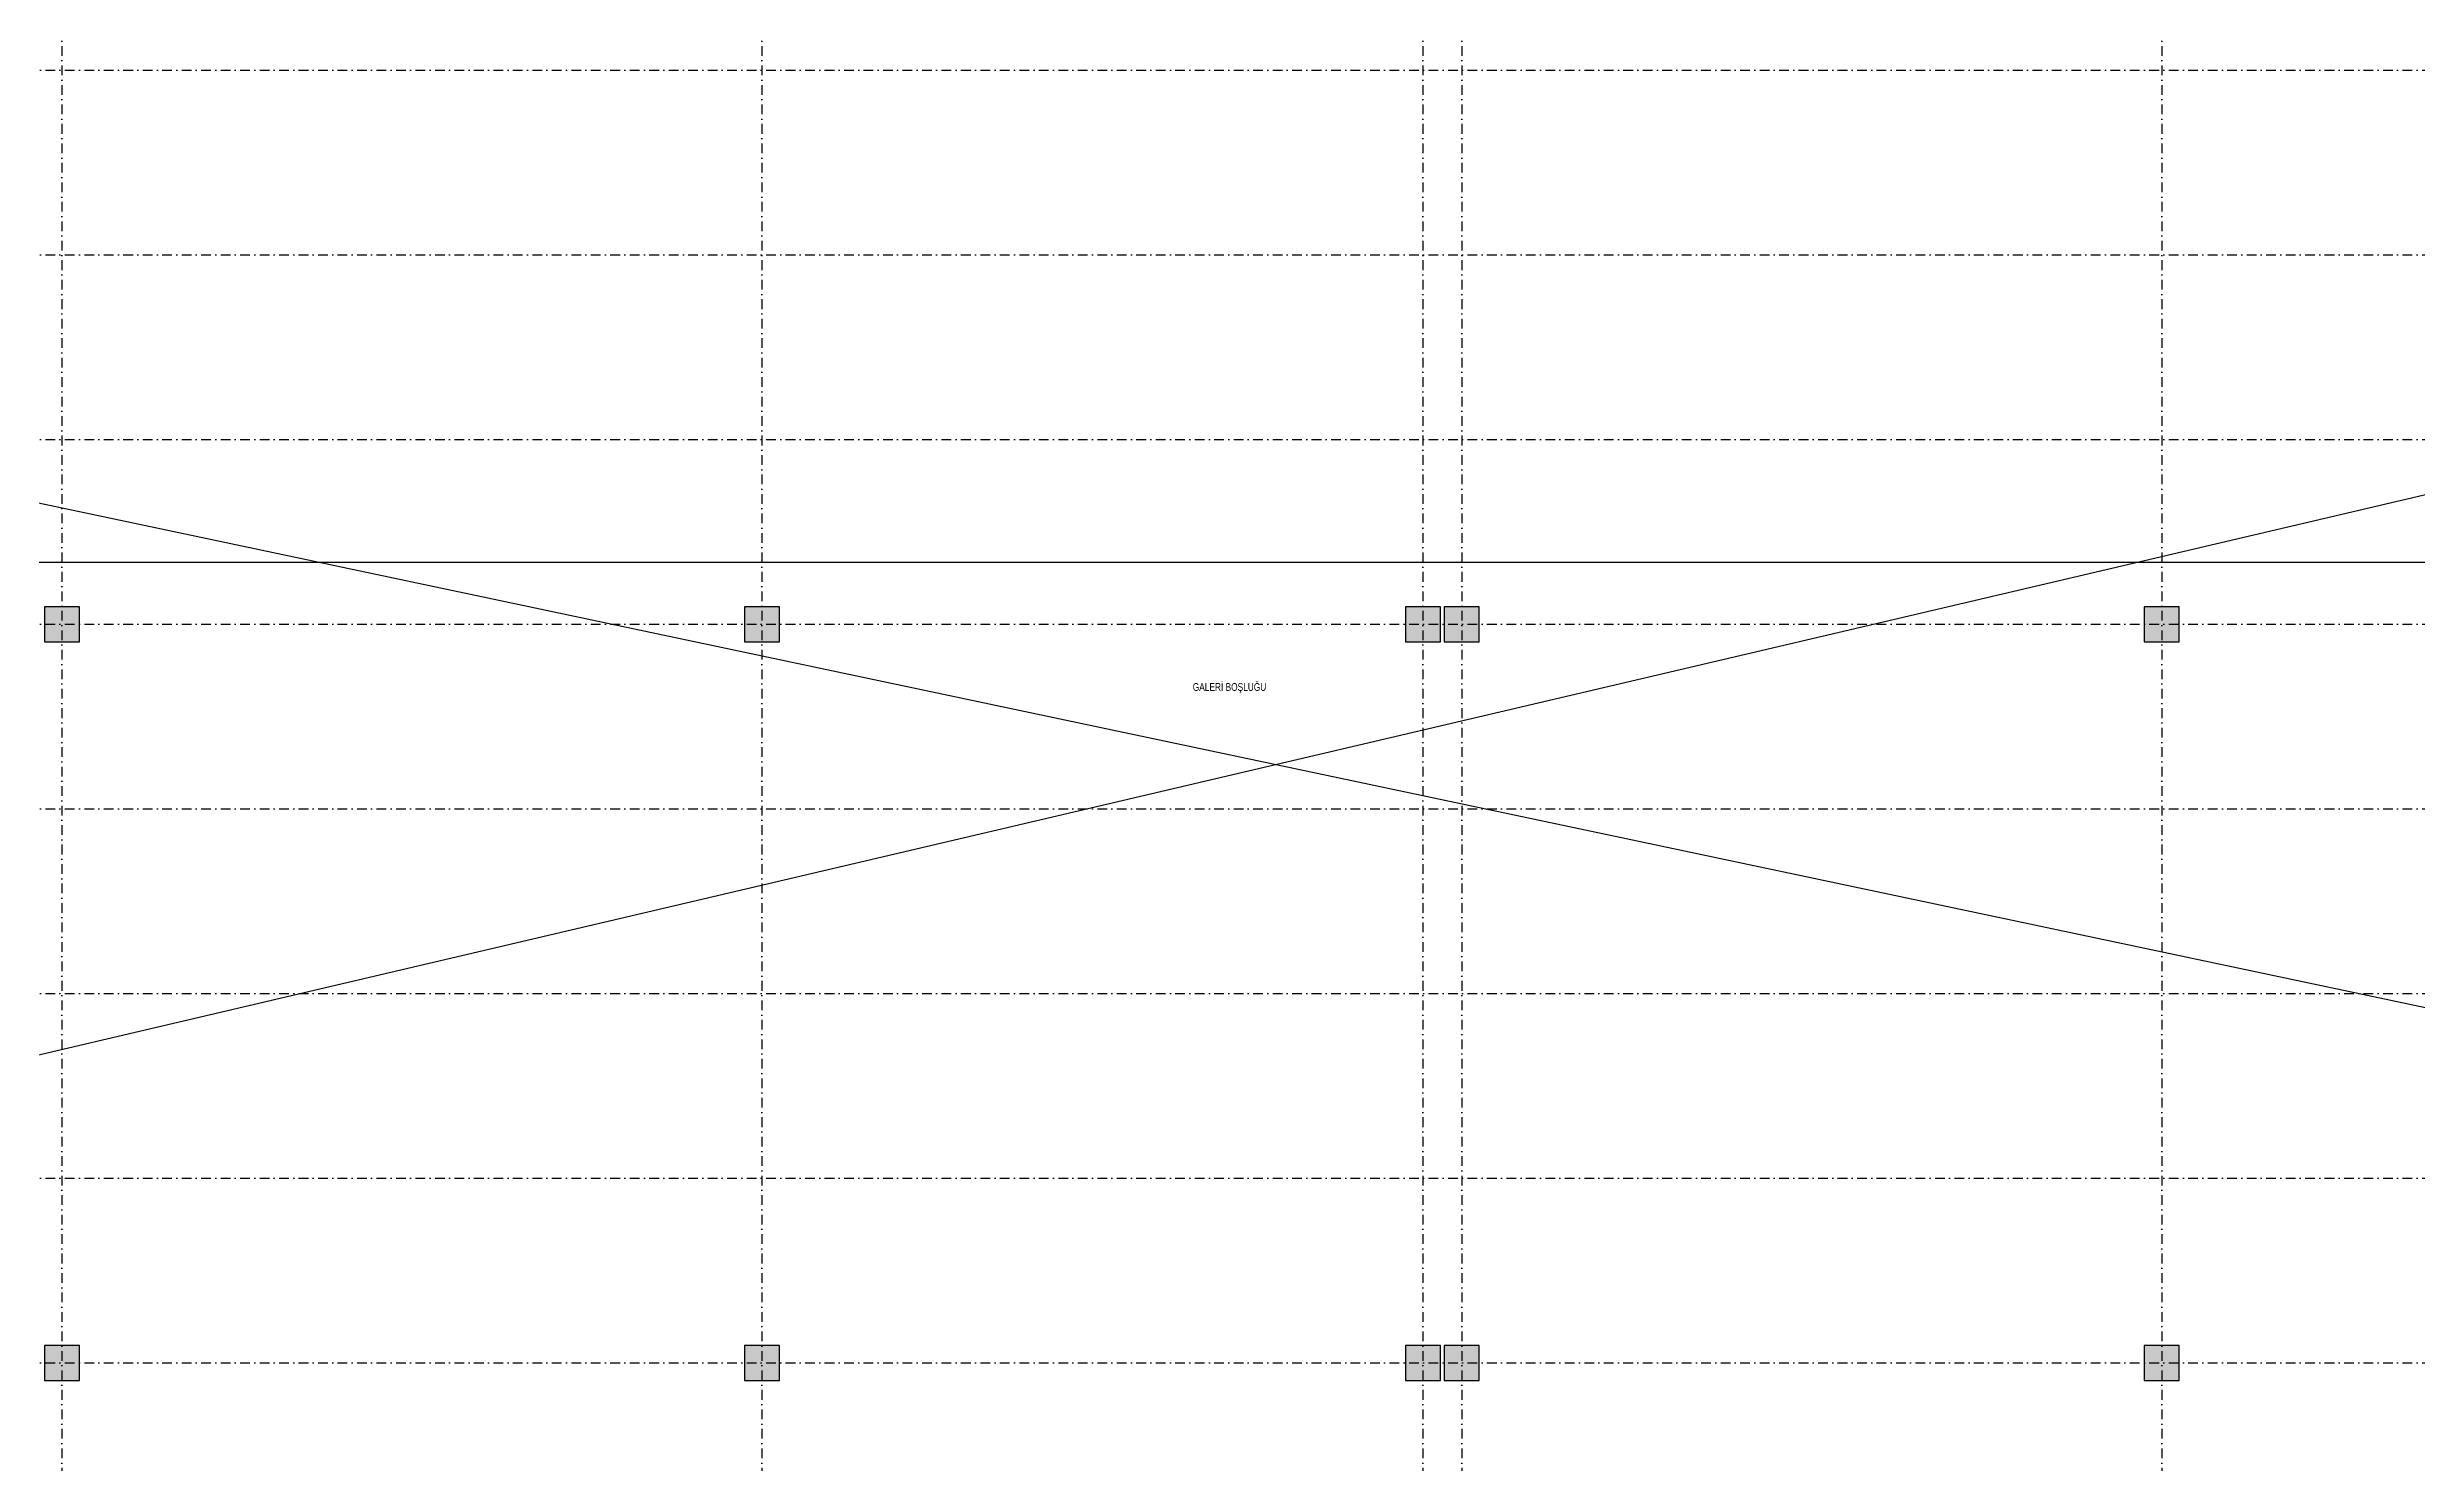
# Model space of a CAD drawing. Header units: centimetres. Extents: x 26569 to 160723, y -3143 to 14565.
# Drawn here: x 85603 to 91696, y 3207 to 6848 of the extents above; entities that cross this region are included whole.
import ezdxf

# ---------------------------------------------------------------- set-up
doc = ezdxf.new("R2010")
doc.units = ezdxf.units.CM
doc.header["$LTSCALE"] = 100
doc.linetypes.add('DASHDOT2', pattern=[0.5, 0.25, -0.125, 0, -0.125])
for name, color, linetype in [('A-ANNO-GRID', 155, 'DASHDOT2'), ('A-ANNO-TEXT', 50, 'Continuous'), ('A-ELEV-04', 250, 'Continuous'), ('S-CONC', 5, 'Continuous'), ('S-HTCH', 8, 'Continuous')]:
    doc.layers.add(name, color=color, linetype=linetype)
doc.styles.add('Fields_100', font='act_simplex.shx', dxfattribs={"width": 0.8, "height": 20})

msp = doc.modelspace()

# ---------------------------------------------------------------- hatches: boundary and pattern name
at = {"layer": 'S-HTCH'}
h = msp.add_hatch(dxfattribs=at)
h.set_pattern_fill('ANSI33', color=256)
h.set_pattern_definition([(45, (74805.67, 5721.585), (-4.490128, 4.490128), []), (45, (74810.16, 5721.585), (-4.490128, 4.490128), [3.175, -1.5875])])
h.paths.add_polyline_path([(90995.86, 1518.62), (91085.86, 1518.62), (91085.86, 1608.62), (90995.86, 1608.62)])
h.paths.add_polyline_path([(90995.86, 7218.62), (91085.86, 7218.62), (91085.86, 7308.62), (90995.86, 7308.62)])
h.paths.add_polyline_path([(89195.86, 1518.62), (89285.86, 1518.62), (89285.86, 1608.62), (89195.86, 1608.62)])
h.paths.add_polyline_path([(85595.86, 1518.62), (85685.86, 1518.62), (85685.86, 1608.62), (85595.86, 1608.62)])
h.paths.add_polyline_path([(89195.86, 7218.62), (89285.86, 7218.62), (89285.86, 7308.62), (89195.86, 7308.62)])
h.paths.add_polyline_path([(85595.86, 7218.62), (85685.86, 7218.62), (85685.86, 7308.62), (85595.86, 7308.62)])
h.paths.add_polyline_path([(90995.86, 3418.62), (91085.86, 3418.62), (91085.86, 3508.62), (90995.86, 3508.62)])
h.paths.add_polyline_path([(90995.86, 5318.62), (91085.86, 5318.62), (91085.86, 5408.62), (90995.86, 5408.62)])
h.paths.add_polyline_path([(89195.86, 3418.62), (89285.86, 3418.62), (89285.86, 3508.62), (89195.86, 3508.62)])
h.paths.add_polyline_path([(85595.86, 3418.62), (85685.86, 3418.62), (85685.86, 3508.62), (85595.86, 3508.62)])
h.paths.add_polyline_path([(89195.86, 5318.62), (89285.86, 5318.62), (89285.86, 5408.62), (89195.86, 5408.62)])
h.paths.add_polyline_path([(85595.86, 5318.62), (85685.86, 5318.62), (85685.86, 5408.62), (85595.86, 5408.62)])
h.paths.add_polyline_path([(96395.86, 3418.62), (96485.86, 3418.62), (96485.86, 3508.62), (96395.86, 3508.62)])
h.paths.add_polyline_path([(96395.86, 5318.62), (96485.86, 5318.62), (96485.86, 5408.62), (96395.86, 5408.62)])
h.paths.add_polyline_path([(94595.86, 3418.62), (94685.86, 3418.62), (94685.86, 3508.62), (94595.86, 3508.62)])
h.paths.add_polyline_path([(94595.86, 5318.62), (94685.86, 5318.62), (94685.86, 5408.62), (94595.86, 5408.62)])
h.paths.add_polyline_path([(92795.86, 3418.62), (92885.86, 3418.62), (92885.86, 3508.62), (92795.86, 3508.62)])
h.paths.add_polyline_path([(92795.86, 5318.62), (92885.86, 5318.62), (92885.86, 5408.62), (92795.86, 5408.62)])
h.paths.add_polyline_path([(89095.86, 3418.62), (89185.86, 3418.62), (89185.86, 3508.62), (89095.86, 3508.62)])
h.paths.add_polyline_path([(89095.86, 5318.62), (89185.86, 5318.62), (89185.86, 5408.62), (89095.86, 5408.62)])
h.paths.add_polyline_path([(87395.86, 3418.62), (87485.86, 3418.62), (87485.86, 3508.62), (87395.86, 3508.62)])
h.paths.add_polyline_path([(87395.86, 5318.62), (87485.86, 5318.62), (87485.86, 5408.62), (87395.86, 5408.62)])
h.paths.add_polyline_path([(83795.86, 3418.62), (83885.86, 3418.62), (83885.86, 3508.62), (83795.86, 3508.62)])
h.paths.add_polyline_path([(83795.86, 5318.62), (83885.86, 5318.62), (83885.86, 5408.62), (83795.86, 5408.62)])
h.paths.add_polyline_path([(81995.86, 3418.62), (82085.86, 3418.62), (82085.86, 3508.62), (81995.86, 3508.62)])
h.paths.add_polyline_path([(81995.86, 5318.62), (82085.86, 5318.62), (82085.86, 5408.62), (81995.86, 5408.62)])
h.paths.add_polyline_path([(80195.86, 3418.62), (80285.86, 3418.62), (80285.86, 3508.62), (80195.86, 3508.62)])
h.paths.add_polyline_path([(80195.86, 5318.62), (80285.86, 5318.62), (80285.86, 5408.62), (80195.86, 5408.62)])
h.paths.add_polyline_path([(98195.86, 5318.62), (98285.86, 5318.62), (98285.86, 5408.62), (98195.86, 5408.62)])
h.paths.add_polyline_path([(98195.86, 3418.62), (98285.86, 3418.62), (98285.86, 3508.62), (98195.86, 3508.62)])
h.paths.add_polyline_path([(98195.86, 1518.62), (98285.86, 1518.62), (98285.86, 1608.62), (98195.86, 1608.62)])
h.paths.add_polyline_path([(96395.86, 1518.62), (96485.86, 1518.62), (96485.86, 1608.62), (96395.86, 1608.62)])
h.paths.add_polyline_path([(94595.86, 1518.62), (94685.86, 1518.62), (94685.86, 1608.62), (94595.86, 1608.62)])
h.paths.add_polyline_path([(92795.86, 1518.62), (92885.86, 1518.62), (92885.86, 1608.62), (92795.86, 1608.62)])
h.paths.add_polyline_path([(89095.86, 1518.62), (89185.86, 1518.62), (89185.86, 1608.62), (89095.86, 1608.62)])
h.paths.add_polyline_path([(87395.86, 1518.62), (87485.86, 1518.62), (87485.86, 1608.62), (87395.86, 1608.62)])
h.paths.add_polyline_path([(83795.86, 1518.62), (83885.86, 1518.62), (83885.86, 1608.62), (83795.86, 1608.62)])
h.paths.add_polyline_path([(81995.86, 1518.62), (82085.86, 1518.62), (82085.86, 1608.62), (81995.86, 1608.62)])
h.paths.add_polyline_path([(80195.86, 1518.62), (80285.86, 1518.62), (80285.86, 1608.62), (80195.86, 1608.62)])
h.paths.add_polyline_path([(98195.86, 7218.62), (98285.86, 7218.62), (98285.86, 7308.62), (98195.86, 7308.62)])
h.paths.add_polyline_path([(96395.86, 7218.62), (96485.86, 7218.62), (96485.86, 7308.62), (96395.86, 7308.62)])
h.paths.add_polyline_path([(94595.86, 7218.62), (94685.86, 7218.62), (94685.86, 7308.62), (94595.86, 7308.62)])
h.paths.add_polyline_path([(92795.86, 7218.62), (92885.86, 7218.62), (92885.86, 7308.62), (92795.86, 7308.62)])
h.paths.add_polyline_path([(89095.86, 7218.62), (89185.86, 7218.62), (89185.86, 7308.62), (89095.86, 7308.62)])
h.paths.add_polyline_path([(87395.86, 7218.62), (87485.86, 7218.62), (87485.86, 7308.62), (87395.86, 7308.62)])
h.paths.add_polyline_path([(83795.86, 7218.62), (83885.86, 7218.62), (83885.86, 7308.62), (83795.86, 7308.62)])
h.paths.add_polyline_path([(81995.86, 7218.62), (82085.86, 7218.62), (82085.86, 7308.62), (81995.86, 7308.62)])
h.paths.add_polyline_path([(80195.86, 7218.62), (80285.86, 7218.62), (80285.86, 7308.62), (80195.86, 7308.62)])

# ---------------------------------------------------------------- linework, layer by layer
at = {"layer": 'A-ANNO-GRID'}
for p, q in [((85640.86, 8203.62), (85640.86, 1408.62)), ((87440.86, 8203.62), (87440.86, 1476.27)), ((89140.86, 8203.62), (89140.86, 1408.62)), ((89240.86, 8203.62), (89240.86, 1408.62)), ((91040.86, 8203.62), (91040.86, 1408.62)), ((76981.01, 6788.62), (98785.86, 6788.62)), ((76981.01, 6313.62), (98785.86, 6313.62)), ((76981.01, 5838.62), (98785.86, 5838.62)), ((76981.01, 5363.62), (98785.86, 5363.62)), ((76981.01, 4888.62), (98785.86, 4888.62)), ((76981.01, 4413.62), (98785.86, 4413.62)), ((76981.01, 3938.62), (98785.86, 3938.62)), ((76981.01, 3463.62), (98785.86, 3463.62))]:
    msp.add_line(p, q, dxfattribs=at)
at = {"layer": 'A-ANNO-GRID', "const_width": 3}
msp.add_lwpolyline([(77011.01, 5522.83), (98725.86, 5522.83)], dxfattribs=at)
at = {"layer": 'A-ELEV-04'}
for p, q in [((80180.86, 2988.62), (98195.86, 7218.62)), ((98285.86, 2988.62), (80180.86, 6816.58))]:
    msp.add_line(p, q, dxfattribs=at)
at = {"layer": 'S-CONC'}
for points in [[(85595.86, 5318.62), (85685.86, 5318.62), (85685.86, 5408.62), (85595.86, 5408.62)], [(87395.86, 5318.62), (87485.86, 5318.62), (87485.86, 5408.62), (87395.86, 5408.62)], [(89095.86, 5318.62), (89185.86, 5318.62), (89185.86, 5408.62), (89095.86, 5408.62)], [(89195.86, 5318.62), (89285.86, 5318.62), (89285.86, 5408.62), (89195.86, 5408.62)], [(90995.86, 5318.62), (91085.86, 5318.62), (91085.86, 5408.62), (90995.86, 5408.62)], [(85595.86, 3418.62), (85685.86, 3418.62), (85685.86, 3508.62), (85595.86, 3508.62)], [(87395.86, 3418.62), (87485.86, 3418.62), (87485.86, 3508.62), (87395.86, 3508.62)], [(89095.86, 3418.62), (89185.86, 3418.62), (89185.86, 3508.62), (89095.86, 3508.62)], [(89195.86, 3418.62), (89285.86, 3418.62), (89285.86, 3508.62), (89195.86, 3508.62)], [(90995.86, 3418.62), (91085.86, 3418.62), (91085.86, 3508.62), (90995.86, 3508.62)]]:
    msp.add_lwpolyline(points, close=True, dxfattribs=at)

# ---------------------------------------------------------------- texts
at = {"layer": 'A-ANNO-TEXT', "insert": (88643.53, 5212.36), "char_height": 20, "attachment_point": 2, "style": 'Fields_100'}
msp.add_mtext_dynamic_manual_height_columns('GALERİ BOŞLUĞU', width=436.6649, gutter_width=100, heights=[0], dxfattribs=at)

doc.saveas('drawing.dxf')
